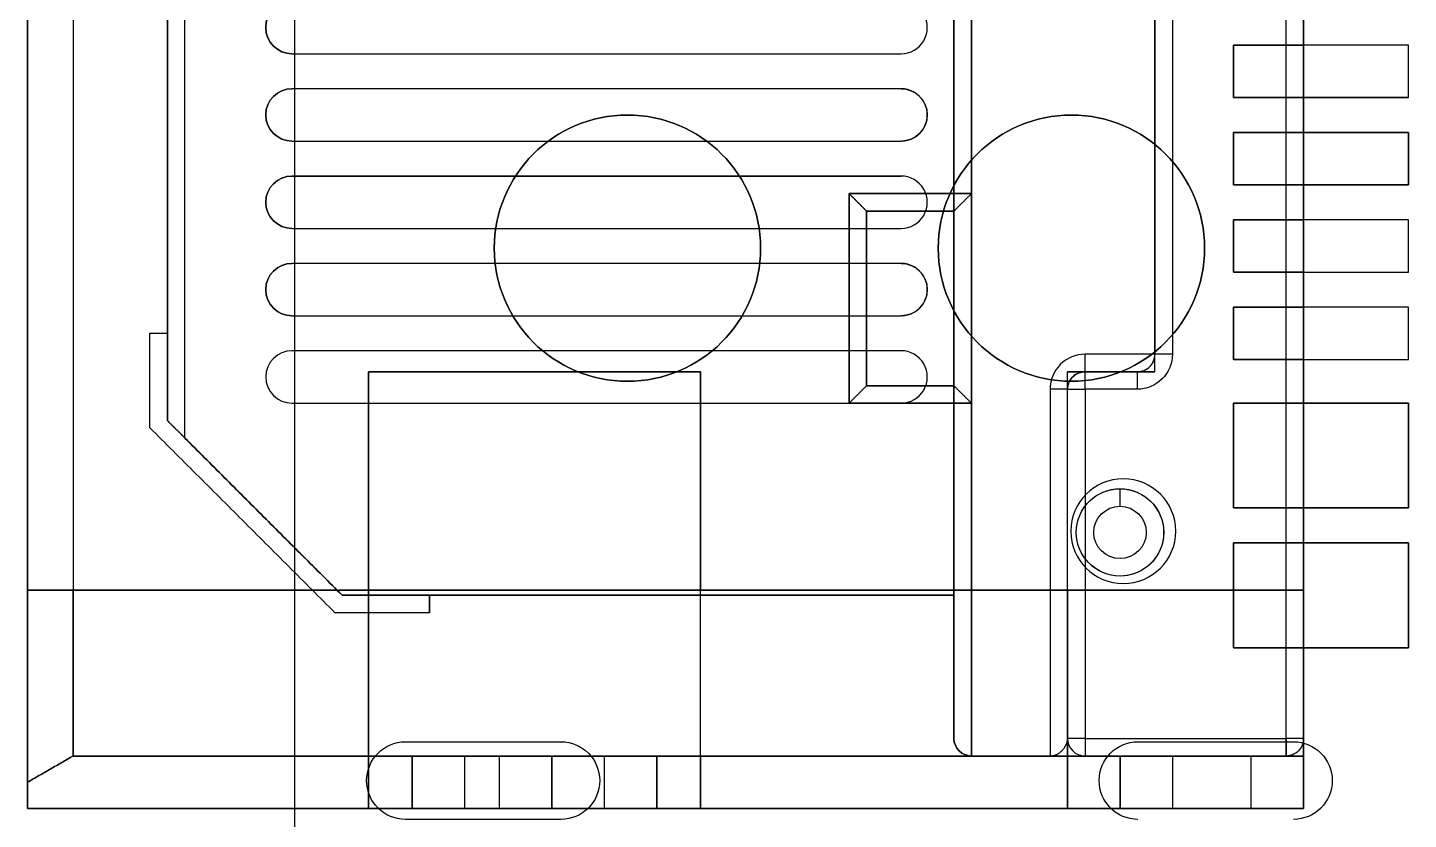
# Model space of a CAD drawing. Header units: millimetres. Extents: x -272 to 522, y -39 to 39.
# Drawn here: x 31.39 to 39.29, y 18.27 to 22.81 of the extents above; entities that cross this region are included whole.
import ezdxf

# ---------------------------------------------------------------- set-up
doc = ezdxf.new("R2010")
doc.units = ezdxf.units.MM
doc.layers.add('_BLOCK$XIAO-nRF52840', color=7, linetype='Continuous', true_color=0x000000)
doc.layers.add('PCB_item$miconboard', color=7, linetype='Continuous', true_color=0x000000)
doc.layers.get('PCB_item$miconboard').off()

# ---------------------------------------------------------------- blocks, each defined once
blk = doc.blocks.new('XIAO-nRF52840 v15')
at = {"layer": '_BLOCK$XIAO-nRF52840'}
for p, q in [((7.5397, -0.25, -8.7014), (7.5397, 1, -8.7014)), ((7.8367, -0.25, -8.1434), (7.8367, -0.24, -8.1434)), ((10.3767, -0.25, -6.6194), (10.3767, -0.24, -6.6194))]:
    blk.add_line(p, q, dxfattribs=at)
at = {"layer": '_BLOCK$XIAO-nRF52840', "color": 251, "true_color": 0x4c4c4c}
for p, q in [((7.5586, 0.42, -9.2587), (7.5586, 1, -9.2587)), ((7.5586, 0.32, -8.8587), (7.5586, 0.42, -8.7587))]:
    blk.add_line(p, q, dxfattribs=at)
at = {"layer": '_BLOCK$XIAO-nRF52840', "extrusion": (0, -1, 0)}
for centre, radius in [((7.5397, -9.0014, -1), 0.3), ((7.8367, -7.3814, 0.25), 0.762), ((7.5397, -9.0014, 0.25), 0.3), ((10.3767, -7.3814, 0.25), 0.762)]:
    blk.add_circle(centre, radius, dxfattribs=at)
at = {"layer": '_BLOCK$XIAO-nRF52840', "extrusion": (0, 1, 0)}
for centre in [(-7.8367, -7.3814, -0.24), (-10.3767, -7.3814, -0.24)]:
    blk.add_circle(centre, 0.762, dxfattribs=at)
at = {"layer": '_BLOCK$XIAO-nRF52840', "color": 253, "true_color": 0xa0a0a0, "extrusion": (-1, 0, 0)}
for centre, radius, start, end in [((-2.96, -9.3387, -6.5086), 1.25, 180, 270), ((-2.96, -9.3387, -13.8086), 1.25, 180, 270), ((-2.96, -9.3387, -13.5488), 0.95, 180, 270), ((-2.25, -9.3387, -7.8586), 0.95, 270, 0), ((-2.25, -9.3387, -9.9586), 0.95, 270, 0), ((-2.25, -9.3387, -9.9586), 1.25, 270, 0), ((-2.25, -9.3387, -11.8586), 1.25, 270, 0), ((-2.25, -9.3387, -13.5488), 0.95, 270, 0), ((-2.25, -9.3387, -13.8086), 1.1, 270, 0), ((-2.25, -9.3387, -13.8086), 1.25, 270, 0)]:
    blk.add_arc(centre, radius, start, end, dxfattribs=at)
at = {"layer": '_BLOCK$XIAO-nRF52840', "color": 253, "true_color": 0xa0a0a0, "extrusion": (1, 0, 0)}
for centre, radius, start, end in [((2.96, -9.3387, 13.8086), 1.1, 270, 360), ((2.96, -9.3387, 6.5086), 0.95, 270, 0), ((2.25, -9.3387, 7.8586), 1.25, 180, 270), ((2.25, -9.3387, 11.8586), 0.95, 180, 270)]:
    blk.add_arc(centre, radius, start, end, dxfattribs=at)
at = {"layer": '_BLOCK$XIAO-nRF52840', "color": 251, "true_color": 0x4c4c4c}
for centre, start, end in [((6.6086, 3.81, -9.3387), 90, 180), ((8.4086, 3.81, -9.3387), 0, 90), ((6.6086, 1.1, -10.1887), 180, 270), ((6.6086, 1.1, -6.7187), 180, 270), ((6.6086, 1.1, -7.2187), 180, 270), ((6.6086, 1.1, -7.7187), 180, 270), ((6.6086, 1.1, -8.2687), 180, 270), ((6.6086, 1.1, -9.0687), 180, 270), ((6.6086, 1.1, -6.2187), 180, 270), ((7.2586, 1.1, -7.9887), 270, 0), ((7.7586, 1.1, -10.1887), 270, 0)]:
    blk.add_arc(centre, 0.1, start, end, dxfattribs=at)
at = {"layer": '_BLOCK$XIAO-nRF52840', "color": 251, "true_color": 0x4c4c4c, "extrusion": (1, 0, 0)}
for centre, radius, start, end in [((2.96, -9.3387, 6.6086), 0.95, 270, 0), ((2.96, -9.3387, 6.5086), 0.85, 270, 360), ((2.25, -9.3387, 7.9586), 0.95, 180, 270), ((1.2, -7.9887, 7.7586), 0.1, 270, 0), ((1.1, -10.1887, 6.6086), 0.1, 180, 270), ((1.1, -10.1887, 7.7586), 0.1, 180, 270)]:
    blk.add_arc(centre, radius, start, end, dxfattribs=at)
at = {"layer": '_BLOCK$XIAO-nRF52840', "color": 251, "true_color": 0x4c4c4c, "extrusion": (-1, 0, 0)}
for centre, radius, start, end in [((-2.96, -9.3387, -8.4086), 0.95, 180, 270), ((-2.96, -9.3387, -8.5086), 0.85, 180, 270), ((-2.25, -9.3387, -8.4086), 0.95, 270, 0), ((-2.25, -9.3387, -8.5086), 0.85, 270, 360), ((-2.25, -9.3387, -7.8586), 1.05, 305.95057, 0), ((-1.1, -8.1887, -7.4586), 0.1, 0, 90), ((-1.1, -8.1887, -7.7586), 0.1, 0, 90)]:
    blk.add_arc(centre, radius, start, end, dxfattribs=at)
at = {"layer": '_BLOCK$XIAO-nRF52840', "color": 251, "true_color": 0x4c4c4c, "extrusion": (0, -1, 0)}
for centre, radius, start, end in [((6.6086, -10.1887, -2.96), 0.1, 180, 270), ((8.4086, -10.1887, -2.25), 0.1, 270, 0), ((7.7586, -8.1887, -1.2), 0.1, 0, 90), ((6.6086, -10.1887, -1.1), 0.1, 180, 270), ((7.4586, -7.9887, -1), 0.2, 180, 270), ((7.5586, -9.0087, -1), 0.25, 36.8699, 270), ((7.5586, -9.0087, -1), 0.25, 270, 323.1301), ((7.5586, -9.0087, -1), 0.25, 323.1301, 36.8699), ((7.5586, -9.0087, -0.42), 0.25, 90, 270), ((7.5586, -9.0087, -0.42), 0.25, 270, 90), ((7.5586, -9.0087, -0.32), 0.15, 90, 270), ((7.5586, -9.0087, -0.32), 0.15, 270, 90)]:
    blk.add_arc(centre, radius, start, end, dxfattribs=at)
at = {"layer": '_BLOCK$XIAO-nRF52840', "color": 251, "true_color": 0x4c4c4c, "extrusion": (0, 1, 0)}
for centre, radius, start, end in [((-8.4086, -10.1887, 2.96), 0.1, 180, 270), ((-7.7586, -10.1887, 1.6336), 0.1, 180, 270), ((-7.7586, -8.1887, 1.3), 0.2, 90, 180), ((-7.4586, -7.9887, 1.1), 0.1, 270, 0), ((-7.7586, -10.1887, 1.1), 0.1, 180, 270), ((-7.7586, -8.1887, 1.1), 0.1, 90, 180)]:
    blk.add_arc(centre, radius, start, end, dxfattribs=at)
at = {"layer": '_BLOCK$XIAO-nRF52840', "color": 253, "true_color": 0xa0a0a0, "extrusion": (0, -1, 0)}
for centre, start, end in [((8.8115, -7.6187, -2.98), 90, 270), ((8.8115, -6.6187, -2.98), 90, 270), ((12.296, -7.6187, -2.98), 270, 90), ((12.296, -7.1187, -2.98), 270, 90), ((12.296, -6.1187, -2.98), 270, 90), ((12.296, -6.6187, -2.98), 270, 90)]:
    blk.add_arc(centre, 0.15, start, end, dxfattribs=at)
at = {"layer": '_BLOCK$XIAO-nRF52840', "color": 253, "true_color": 0xa0a0a0, "extrusion": (0, 1, 0)}
for centre, start, end in [((-8.8115, -7.1187, 2.98), 270, 90), ((-8.8115, -6.1187, 2.98), 270, 90), ((-8.8115, -8.1187, 2.98), 270, 90), ((-12.296, -8.1187, 2.98), 90, 270), ((-8.8115, -7.6187, 2.23), 270, 90), ((-8.8115, -7.1187, 2.23), 270, 90), ((-8.8115, -6.1187, 2.23), 270, 90), ((-8.8115, -6.6187, 2.23), 270, 90), ((-8.8115, -8.1187, 2.23), 270, 90), ((-12.296, -7.6187, 2.23), 90, 270), ((-12.296, -7.1187, 2.23), 90, 270), ((-12.296, -6.1187, 2.23), 90, 270), ((-12.296, -6.6187, 2.23), 90, 270), ((-12.296, -8.1187, 2.23), 90, 270)]:
    blk.add_arc(centre, 0.15, start, end, dxfattribs=at)
at = {"layer": '_BLOCK$XIAO-nRF52840', "color": 253, "true_color": 0xa0a0a0, "extrusion": (0, 0, -1)}
for centre, radius, start, end in [((-7.7086, 2.455, 10.5887), 0.15, 0, 180), ((-10.0836, 2.48, 10.5887), 0.125, 0, 180), ((-11.7336, 2.48, 10.5887), 0.125, 0, 180), ((-10.5086, 1.3, 10.2887), 0.3, 270, 0), ((-10.5086, 0.7, 10.5887), 0.3, 90, 180), ((-6.8086, 0.31, 10.2887), 0.3, 270, 0), ((-7.2586, 0.31, 10.2887), 0.3, 180, 270), ((-11.1086, 0.31, 10.2887), 0.3, 270, 0), ((-11.3086, 0.31, 10.2887), 0.3, 180, 270)]:
    blk.add_arc(centre, radius, start, end, dxfattribs=at)
at = {"layer": '_BLOCK$XIAO-nRF52840', "color": 253, "true_color": 0xa0a0a0}
for centre, radius, start, end in [((7.7086, 2.455, -10.2887), 0.15, 0, 180), ((10.0836, 2.48, -10.2887), 0.125, 0, 180), ((11.7336, 2.48, -10.2887), 0.125, 0, 180), ((10.5086, 1.3, -10.5887), 0.3, 180, 270), ((10.5086, 0.7, -10.2887), 0.3, 360, 90), ((6.8086, 0.31, -10.5887), 0.3, 180, 270), ((7.2586, 0.31, -10.5887), 0.3, 270, 0), ((11.1086, 0.31, -10.5887), 0.3, 180, 270), ((11.3086, 0.31, -10.5887), 0.3, 270, 0)]:
    blk.add_arc(centre, radius, start, end, dxfattribs=at)
at = {"layer": '_BLOCK$XIAO-nRF52840', "color": 251, "true_color": 0x4c4c4c, "extrusion": (0, 0, -1)}
for centre, start, end in [((-8.4086, 1.4, 9.3387), 180, 270), ((-7.9586, 1.2, 9.3387), 360, 90), ((-7.9586, 1.2, 8.1887), 0, 90), ((-6.6086, 1.1, 6.5187), 270, 0), ((-6.6086, 1.1, 7.0187), 270, 0), ((-6.6086, 1.1, 7.5187), 270, 0), ((-6.6086, 1.1, 8.0187), 270, 0), ((-6.6086, 1.1, 8.8687), 270, 0), ((-6.6086, 1.1, 9.6687), 270, 0), ((-7.7586, 1.1, 8.1887), 180, 270)]:
    blk.add_arc(centre, 0.1, start, end, dxfattribs=at)
at = {"layer": '_BLOCK$XIAO-nRF52840', "extrusion": (0, -1, 0)}
for centre, start, end in [((6.5667, -10.4294, -1), 90, 270), ((7.4557, -10.4294, -1), 270, 90), ((10.7577, -10.4294, -1), 90, 270), ((11.6467, -10.4294, -1), 270, 90), ((6.5667, -10.4294, 0.25), 90, 270), ((7.4557, -10.4294, 0.25), 270, 90), ((10.7577, -10.4294, 0.25), 90, 270), ((11.6467, -10.4294, 0.25), 270, 90)]:
    blk.add_arc(centre, 0.2223, start, end, dxfattribs=at)
at = {"layer": '_BLOCK$XIAO-nRF52840', "color": 253, "true_color": 0xa0a0a0}
for points in [[(6.5086, 4.21, -2.8987), (6.5086, 4.21, -9.3387)], [(6.5086, 4.21, -9.3387), (13.8086, 4.21, -9.3387)], [(8.4086, 4.21, -8.2692), (8.4086, 4.21, -7.0692)], [(9.1086, 4.21, -8.2692), (8.4086, 4.21, -8.2692)], [(8.4086, 4.21, -7.0692), (9.1086, 4.21, -7.0692)], [(8.5086, 4.11, -7.1692), (8.4086, 4.21, -7.0692)], [(8.4086, 4.21, -8.2692), (8.5086, 4.11, -8.1692)], [(9.0086, 4.11, -7.1692), (9.1086, 4.21, -7.0692)], [(9.0086, 4.11, -8.1692), (9.1086, 4.21, -8.2692)], [(9.1086, 4.21, -7.0692), (9.1086, 4.21, -8.2692)], [(13.8086, 4.21, -2.8987), (13.8086, 4.21, -9.3387)], [(8.5086, 4.11, -8.1692), (8.5086, 4.11, -7.1692)], [(8.5086, 4.11, -7.1692), (9.0086, 4.11, -7.1692)], [(8.5086, 4.11, -7.1692), (8.5086, 3.91, -7.1692)], [(8.5086, 4.11, -8.1692), (8.5086, 3.91, -8.1692)], [(8.5086, 4.11, -8.1692), (9.0086, 4.11, -8.1692)], [(9.0086, 3.91, -7.1692), (9.0086, 4.11, -7.1692)], [(9.0086, 4.11, -8.1692), (9.0086, 3.91, -8.1692)], [(9.0086, 4.11, -8.1692), (9.0086, 4.11, -7.1692)], [(13.8086, 4.06, -9.3387), (13.5488, 3.91, -9.3387)], [(13.8086, 4.06, -9.3387), (13.8086, 4.06, -2.8987)], [(6.5086, 3.91, -9.3387), (6.5086, 3.91, -2.8987)], [(13.5488, 3.91, -9.3387), (6.5086, 3.91, -9.3387)], [(8.5086, 3.91, -7.1692), (8.5086, 3.91, -8.1692)], [(9.0086, 3.91, -7.1692), (8.5086, 3.91, -7.1692)], [(8.5086, 3.91, -8.1692), (9.0086, 3.91, -8.1692)], [(9.0086, 3.91, -8.1692), (9.0086, 3.91, -7.1692)], [(13.5488, 3.91, -2.8987), (13.5488, 3.91, -9.3387)], [(6.5086, 2.96, -10.2887), (13.5488, 2.96, -10.2887)], [(6.5086, 0.31, -10.2887), (6.5086, 2.96, -10.2887)], [(6.5086, 2.96, -10.5887), (6.5086, 0.31, -10.5887)], [(13.8086, 2.96, -10.5887), (6.5086, 2.96, -10.5887)], [(8.8115, 2.23, -7.4687), (8.8115, 2.98, -7.4687)], [(8.8115, 2.98, -7.7687), (8.8115, 2.23, -7.7687)], [(8.8115, 2.98, -7.4687), (12.296, 2.98, -7.4687)], [(12.296, 2.98, -7.7687), (8.8115, 2.98, -7.7687)], [(8.8115, 2.98, -6.9687), (12.296, 2.98, -6.9687)], [(8.8115, 2.23, -6.9687), (8.8115, 2.98, -6.9687)], [(12.296, 2.98, -7.2687), (8.8115, 2.98, -7.2687)], [(8.8115, 2.98, -7.2687), (8.8115, 2.23, -7.2687)], [(12.296, 2.98, -6.2687), (8.8115, 2.98, -6.2687)], [(8.8115, 2.98, -6.2687), (8.8115, 2.23, -6.2687)], [(8.8115, 2.98, -6.4687), (12.296, 2.98, -6.4687)], [(8.8115, 2.23, -6.4687), (8.8115, 2.98, -6.4687)], [(8.8115, 2.98, -6.7687), (8.8115, 2.23, -6.7687)], [(12.296, 2.98, -6.7687), (8.8115, 2.98, -6.7687)], [(12.296, 2.98, -8.2687), (8.8115, 2.98, -8.2687)], [(8.8115, 2.98, -7.9687), (12.296, 2.98, -7.9687)], [(8.8115, 2.23, -7.9687), (8.8115, 2.98, -7.9687)], [(8.8115, 2.98, -8.2687), (8.8115, 2.23, -8.2687)], [(12.296, 2.23, -7.7687), (12.296, 2.98, -7.7687)], [(12.296, 2.98, -7.4687), (12.296, 2.23, -7.4687)], [(12.296, 2.98, -6.9687), (12.296, 2.23, -6.9687)], [(12.296, 2.23, -7.2687), (12.296, 2.98, -7.2687)], [(12.296, 2.23, -6.2687), (12.296, 2.98, -6.2687)], [(12.296, 2.23, -6.7687), (12.296, 2.98, -6.7687)], [(12.296, 2.98, -6.4687), (12.296, 2.23, -6.4687)], [(12.296, 2.23, -8.2687), (12.296, 2.98, -8.2687)], [(12.296, 2.98, -7.9687), (12.296, 2.23, -7.9687)], [(13.5488, 2.96, -10.2887), (13.5488, 2.25, -10.2887)], [(13.8086, 2.96, -10.4387), (13.5488, 2.96, -10.2887)], [(13.8086, 2.25, -10.5887), (13.8086, 2.96, -10.5887)], [(13.8086, 2.25, -10.4387), (13.8086, 2.96, -10.4387)], [(7.5586, 2.455, -10.2887), (7.5586, 0.31, -10.2887)], [(7.5586, 0.31, -10.5887), (7.5586, 2.455, -10.5887)], [(7.5586, 2.455, -10.5887), (7.5586, 2.455, -10.2887)], [(7.8586, 2.25, -10.2887), (7.8586, 2.455, -10.2887)], [(7.8586, 2.455, -10.5887), (7.8586, 2.25, -10.5887)], [(7.8586, 2.455, -10.5887), (7.8586, 2.455, -10.2887)], [(9.9586, 2.48, -10.2887), (9.9586, 2.25, -10.2887)], [(9.9586, 2.25, -10.5887), (9.9586, 2.48, -10.5887)], [(9.9586, 2.48, -10.2887), (9.9586, 2.48, -10.5887)], [(10.2086, 1.3, -10.2887), (10.2086, 2.48, -10.2887)], [(10.2086, 2.48, -10.5887), (10.2086, 1.3, -10.5887)], [(10.2086, 2.48, -10.2887), (10.2086, 2.48, -10.5887)], [(11.6086, 2.48, -10.2887), (11.6086, 0.31, -10.2887)], [(11.6086, 0.31, -10.5887), (11.6086, 2.48, -10.5887)], [(11.6086, 2.48, -10.2887), (11.6086, 2.48, -10.5887)], [(11.8586, 2.25, -10.2887), (11.8586, 2.48, -10.2887)], [(11.8586, 2.48, -10.5887), (11.8586, 2.25, -10.5887)], [(11.8586, 2.48, -10.2887), (11.8586, 2.48, -10.5887)], [(9.9586, 2.25, -10.2887), (7.8586, 2.25, -10.2887)], [(7.8586, 2.25, -10.5887), (9.9586, 2.25, -10.5887)], [(8.8115, 2.23, -7.4687), (12.296, 2.23, -7.4687)], [(12.296, 2.23, -7.7687), (8.8115, 2.23, -7.7687)], [(12.296, 2.23, -6.9687), (8.8115, 2.23, -6.9687)], [(12.296, 2.23, -7.2687), (8.8115, 2.23, -7.2687)], [(12.296, 2.23, -6.2687), (8.8115, 2.23, -6.2687)], [(8.8115, 2.23, -6.4687), (12.296, 2.23, -6.4687)], [(12.296, 2.23, -6.7687), (8.8115, 2.23, -6.7687)], [(8.8115, 2.23, -7.9687), (12.296, 2.23, -7.9687)], [(12.296, 2.23, -8.2687), (8.8115, 2.23, -8.2687)], [(13.5488, 2.25, -10.2887), (11.8586, 2.25, -10.2887)], [(11.8586, 2.25, -10.5887), (13.8086, 2.25, -10.5887)], [(13.5488, 2.25, -10.2887), (13.8086, 2.25, -10.4387)], [(6.9086, 1.3, -7.5187), (5.9086, 1.3, -7.5187)], [(5.9086, 1.3, -7.5187), (5.9086, 1.3, -7.2187)], [(5.9086, 1.3, -7.2187), (6.9086, 1.3, -7.2187)], [(5.9086, 1, -7.5187), (5.9086, 1.3, -7.5187)], [(5.9086, 1, -7.2187), (5.9086, 1.3, -7.2187)], [(5.9086, 1, -8.2687), (5.9086, 1.3, -8.2687)], [(5.9086, 1.3, -8.2687), (5.9086, 1.3, -8.8687)], [(5.9086, 1.3, -8.8687), (5.9086, 1, -8.8687)], [(5.9086, 1.3, -8.8687), (6.9086, 1.3, -8.8687)], [(6.9086, 1.3, -8.2687), (5.9086, 1.3, -8.2687)], [(5.9086, 1, -7.0187), (5.9086, 1.3, -7.0187)], [(5.9086, 1.3, -7.0187), (6.9086, 1.3, -7.0187)], [(6.9086, 1.3, -6.7187), (5.9086, 1.3, -6.7187)], [(5.9086, 1.3, -6.7187), (5.9086, 1, -6.7187)], [(5.9086, 1.3, -6.7187), (5.9086, 1.3, -7.0187)], [(6.9086, 1.3, -8.0187), (5.9086, 1.3, -8.0187)], [(5.9086, 1.3, -8.0187), (5.9086, 1.3, -7.7187)], [(5.9086, 1.3, -7.7187), (6.9086, 1.3, -7.7187)], [(5.9086, 1, -8.0187), (5.9086, 1.3, -8.0187)], [(5.9086, 1, -7.7187), (5.9086, 1.3, -7.7187)], [(5.9086, 1, -9.0687), (5.9086, 1.3, -9.0687)], [(5.9086, 1.3, -9.0687), (5.9086, 1.3, -9.6687)], [(5.9086, 1.3, -9.6687), (5.9086, 1, -9.6687)], [(5.9086, 1.3, -9.6687), (6.9086, 1.3, -9.6687)], [(6.9086, 1.3, -9.0687), (5.9086, 1.3, -9.0687)], [(5.9086, 1, -6.5187), (5.9086, 1.3, -6.5187)], [(5.9086, 1.3, -6.5187), (6.9086, 1.3, -6.5187)], [(5.9086, 1.3, -6.5187), (5.9086, 1.3, -6.2187)], [(5.9086, 1.3, -6.2187), (6.9086, 1.3, -6.2187)], [(5.9086, 1.3, -6.2187), (5.9086, 1, -6.2187)], [(6.9086, 1.3, -7.2187), (6.9086, 1.3, -7.5187)], [(6.9086, 1.3, -7.5187), (6.9086, 1, -7.5187)], [(6.9086, 1, -7.2187), (6.9086, 1.3, -7.2187)], [(6.9086, 1.3, -8.8687), (6.9086, 1, -8.8687)], [(6.9086, 1.3, -8.8687), (6.9086, 1.3, -8.2687)], [(6.9086, 1.3, -8.2687), (6.9086, 1, -8.2687)], [(6.9086, 1.3, -7.0187), (6.9086, 1, -7.0187)], [(6.9086, 1.3, -7.0187), (6.9086, 1.3, -6.7187)], [(6.9086, 1.3, -6.7187), (6.9086, 1, -6.7187)], [(6.9086, 1.3, -7.7187), (6.9086, 1.3, -8.0187)], [(6.9086, 1.3, -8.0187), (6.9086, 1, -8.0187)], [(6.9086, 1, -7.7187), (6.9086, 1.3, -7.7187)], [(6.9086, 1.3, -9.6687), (6.9086, 1, -9.6687)], [(6.9086, 1.3, -9.6687), (6.9086, 1.3, -9.0687)], [(6.9086, 1.3, -9.0687), (6.9086, 1, -9.0687)], [(6.9086, 1, -6.5187), (6.9086, 1.3, -6.5187)], [(6.9086, 1.3, -6.5187), (6.9086, 1.3, -6.2187)], [(6.9086, 1.3, -6.2187), (6.9086, 1, -6.2187)], [(7.3586, 1.3, -8.0887), (7.3586, 1.3, -4.1487)], [(7.3586, 1, -8.0887), (7.3586, 1.3, -8.0887)], [(7.3586, 1.3, -8.0887), (7.8586, 1.3, -8.0887)], [(7.8586, 1.3, -8.0887), (7.8586, 1, -8.0887)], [(7.8586, 1.3, -9.3387), (7.8586, 1.3, -8.0887)], [(9.9586, 1.3, -9.3387), (7.8586, 1.3, -9.3387)], [(8.5086, 1.3, -7.1692), (9.0086, 1.3, -7.1692)], [(8.5086, 1.3, -8.1692), (8.5086, 1.3, -7.1692)], [(9.0086, 1.3, -8.1692), (8.5086, 1.3, -8.1692)], [(8.5086, 1.1, -8.1692), (8.5086, 1.3, -8.1692)], [(8.5086, 1.1, -7.1692), (8.5086, 1.3, -7.1692)], [(9.0086, 1.3, -7.1692), (9.0086, 1.3, -8.1692)], [(9.0086, 1.1, -8.1692), (9.0086, 1.3, -8.1692)], [(9.0086, 1.3, -7.1692), (9.0086, 1.1, -7.1692)], [(9.9586, 1.3, -8.0887), (11.8586, 1.3, -8.0887)], [(9.9586, 1.3, -9.3387), (9.9586, 1.3, -8.0887)], [(9.9586, 1, -8.0887), (9.9586, 1.3, -8.0887)], [(10.2086, 1.3, -10.5887), (10.2086, 1.3, -10.2887)], [(11.8586, 1, -8.0887), (11.8586, 1.3, -8.0887)], [(11.8586, 1.3, -8.0887), (11.8586, 1.3, -9.3387)], [(13.5488, 1.3, -9.3387), (11.8586, 1.3, -9.3387)], [(13.8086, 1.15, -9.3387), (13.5488, 1.3, -9.3387)], [(13.5488, 1.3, -2.8987), (13.5488, 1.3, -9.3387)], [(13.8086, 1.15, -9.3387), (13.8086, 1.15, -2.8987)], [(8.5086, 1.1, -7.1692), (8.4086, 1, -7.0692)], [(8.4086, 1, -8.2692), (8.5086, 1.1, -8.1692)], [(9.0086, 1.1, -8.1692), (8.5086, 1.1, -8.1692)], [(8.5086, 1.1, -8.1692), (8.5086, 1.1, -7.1692)], [(8.5086, 1.1, -7.1692), (9.0086, 1.1, -7.1692)], [(9.0086, 1.1, -7.1692), (9.0086, 1.1, -8.1692)], [(9.1086, 1, -7.0692), (9.0086, 1.1, -7.1692)], [(9.1086, 1, -8.2692), (9.0086, 1.1, -8.1692)], [(6.9086, 1, -7.5187), (5.9086, 1, -7.5187)], [(5.9086, 1, -7.2187), (6.9086, 1, -7.2187)], [(5.9086, 1, -7.5187), (5.9086, 1, -7.2187)], [(5.9086, 1, -8.8687), (5.9086, 1, -8.2687)], [(6.9086, 1, -8.8687), (5.9086, 1, -8.8687)], [(5.9086, 1, -8.2687), (6.9086, 1, -8.2687)], [(6.9086, 1, -7.0187), (5.9086, 1, -7.0187)], [(5.9086, 1, -6.7187), (6.9086, 1, -6.7187)], [(5.9086, 1, -7.0187), (5.9086, 1, -6.7187)], [(6.9086, 1, -8.0187), (5.9086, 1, -8.0187)], [(5.9086, 1, -7.7187), (6.9086, 1, -7.7187)], [(5.9086, 1, -8.0187), (5.9086, 1, -7.7187)], [(5.9086, 1, -9.6687), (5.9086, 1, -9.0687)], [(6.9086, 1, -9.6687), (5.9086, 1, -9.6687)], [(5.9086, 1, -9.0687), (6.9086, 1, -9.0687)], [(6.9086, 1, -6.5187), (5.9086, 1, -6.5187)], [(5.9086, 1, -6.2187), (6.9086, 1, -6.2187)], [(5.9086, 1, -6.5187), (5.9086, 1, -6.2187)], [(6.9086, 1, -7.2187), (6.9086, 1, -7.5187)], [(6.9086, 1, -8.2687), (6.9086, 1, -8.8687)], [(6.9086, 1, -6.7187), (6.9086, 1, -7.0187)], [(6.9086, 1, -7.7187), (6.9086, 1, -8.0187)], [(6.9086, 1, -9.0687), (6.9086, 1, -9.6687)], [(6.9086, 1, -6.2187), (6.9086, 1, -6.5187)], [(7.3586, 1, -8.0887), (7.3586, 1, -4.1487)], [(7.8586, 1, -8.0887), (7.3586, 1, -8.0887)], [(7.8586, 1, -9.3387), (7.8586, 1, -8.0887)], [(9.9586, 1, -9.3387), (7.8586, 1, -9.3387)], [(8.4086, 1, -8.2692), (9.1086, 1, -8.2692)], [(8.4086, 1, -7.0692), (8.4086, 1, -8.2692)], [(9.1086, 1, -7.0692), (8.4086, 1, -7.0692)], [(9.1086, 1, -8.2692), (9.1086, 1, -7.0692)], [(9.9586, 1, -8.0887), (9.9586, 1, -9.3387)], [(11.8586, 1, -8.0887), (9.9586, 1, -8.0887)], [(10.5086, 1, -10.5887), (10.5086, 1, -10.2887)], [(11.8586, 1, -9.3387), (11.8586, 1, -8.0887)], [(13.8086, 1, -9.3387), (11.8586, 1, -9.3387)], [(13.8086, 1, -9.3387), (13.8086, 1, -2.8987)], [(10.8086, 0.31, -10.2887), (10.8086, 0.7, -10.2887)], [(10.8086, 0.7, -10.5887), (10.8086, 0.31, -10.5887)], [(10.8086, 0.7, -10.5887), (10.8086, 0.7, -10.2887)], [(6.5086, 0.31, -10.5887), (6.5086, 0.31, -10.2887)], [(7.5586, 0.31, -10.2887), (7.5586, 0.31, -10.5887)], [(10.8086, 0.31, -10.2887), (10.8086, 0.31, -10.5887)], [(11.6086, 0.31, -10.5887), (11.6086, 0.31, -10.2887)], [(7.2586, 0.01, -10.2887), (6.8086, 0.01, -10.2887)], [(6.8086, 0.01, -10.5887), (7.2586, 0.01, -10.5887)], [(6.8086, 0.01, -10.5887), (6.8086, 0.01, -10.2887)], [(7.2586, 0.01, -10.2887), (7.2586, 0.01, -10.5887)], [(11.3086, 0.01, -10.2887), (11.1086, 0.01, -10.2887)], [(11.1086, 0.01, -10.5887), (11.3086, 0.01, -10.5887)], [(11.1086, 0.01, -10.5887), (11.1086, 0.01, -10.2887)], [(11.3086, 0.01, -10.2887), (11.3086, 0.01, -10.5887)]]:
    blk.add_open_spline(points, degree=1, dxfattribs=at)
at = {"layer": '_BLOCK$XIAO-nRF52840', "color": 251, "true_color": 0x4c4c4c}
for points, degree in [([(6.6086, 3.91, -9.3387), (8.4086, 3.91, -9.3387)], 1), ([(6.6086, 3.91, -9.3387), (6.6086, 3.91, -2.8987)], 1), ([(8.4086, 3.91, -2.8987), (8.4086, 3.91, -9.3387)], 1), ([(6.5086, 3.81, -9.3387), (6.5086, 3.81, -2.8987)], 1), ([(8.5086, 3.81, -2.8987), (8.5086, 3.81, -9.3387)], 1), ([(6.5086, 1.1, -10.1887), (6.5086, 2.96, -10.1887)], 1), ([(6.6086, 2.96, -10.2887), (8.4086, 2.96, -10.2887)], 1), ([(6.6086, 1.1, -10.2887), (6.6086, 2.96, -10.2887)], 1), ([(8.4086, 2.96, -10.2887), (8.4086, 2.25, -10.2887)], 1), ([(8.5086, 2.96, -10.1887), (8.5086, 2.25, -10.1887)], 1), ([(8.5086, 2.955, -9.3687), (8.5086, 2.255, -9.3687)], 1), ([(12.0086, 2.955, -9.3687), (8.5086, 2.955, -9.3687)], 1), ([(8.5086, 2.955, -2.8687), (8.5086, 2.955, -9.3687)], 1), ([(12.0086, 2.705, -9.3687), (12.0086, 2.955, -9.3687)], 1), ([(12.9086, 2.955, -8.4687), (12.0086, 2.955, -9.3687)], 1), ([(13.0086, 2.855, -8.3687), (12.9086, 2.955, -8.4687)], 1), ([(12.9086, 2.955, -8.4687), (12.9086, 2.955, -3.7687)], 1), ([(13.0086, 2.705, -8.3687), (13.0086, 2.855, -8.3687)], 1), ([(13.0086, 2.855, -3.8687), (13.0086, 2.855, -8.3687)], 1), ([(11.5086, 2.705, -9.4687), (11.5086, 2.705, -9.3687)], 1), ([(11.5086, 2.505, -9.4687), (11.5086, 2.705, -9.4687)], 1), ([(11.5086, 2.705, -9.3687), (11.5086, 2.505, -9.3687)], 1), ([(11.5086, 2.705, -9.4687), (12.0501, 2.705, -9.4687)], 1), ([(12.0086, 2.705, -9.3687), (11.5086, 2.705, -9.3687)], 1), ([(13.0086, 2.705, -8.3687), (12.0086, 2.705, -9.3687)], 1), ([(12.0501, 2.705, -9.4687), (13.1086, 2.705, -8.4101)], 1), ([(12.0501, 2.705, -9.4687), (12.0501, 2.505, -9.4687)], 1), ([(13.1086, 2.705, -7.8687), (13.0086, 2.705, -7.8687)], 1), ([(13.0086, 2.705, -7.8687), (13.0086, 2.705, -8.3687)], 1), ([(13.0086, 2.505, -7.8687), (13.0086, 2.705, -7.8687)], 1), ([(13.1086, 2.705, -8.4101), (13.1086, 2.705, -7.8687)], 1), ([(13.1086, 2.705, -7.8687), (13.1086, 2.505, -7.8687)], 1), ([(13.1086, 2.705, -8.4101), (13.1086, 2.505, -8.4101)], 1), ([(11.5086, 2.505, -9.3687), (11.5086, 2.505, -9.4687)], 1), ([(11.5086, 2.505, -9.4687), (12.0501, 2.505, -9.4687)], 1), ([(12.0086, 2.505, -9.3687), (11.5086, 2.505, -9.3687)], 1), ([(12.0086, 2.255, -9.3687), (12.0086, 2.505, -9.3687)], 1), ([(13.0086, 2.505, -8.3687), (12.0086, 2.505, -9.3687)], 1), ([(12.0501, 2.505, -9.4687), (13.1086, 2.505, -8.4101)], 1), ([(13.1086, 2.505, -7.8687), (13.0086, 2.505, -7.8687)], 1), ([(13.0086, 2.505, -7.8687), (13.0086, 2.505, -8.3687)], 1), ([(13.0086, 2.505, -8.3687), (13.0086, 2.355, -8.3687)], 1), ([(13.1086, 2.505, -8.4101), (13.1086, 2.505, -7.8687)], 1), ([(13.0086, 2.355, -8.3687), (12.9086, 2.255, -8.4687)], 1), ([(13.0086, 2.355, -8.3687), (13.0086, 2.355, -3.8687)], 1), ([(7.7586, 1.6336, -10.2887), (7.7586, 1.6763, -10.2887), (7.7675, 1.7662, -10.2887), (7.809, 1.9154, -10.2887), (7.8743, 2.0746, -10.2887), (7.9285, 2.1901, -10.2887), (7.9586, 2.25, -10.2887)], 3), ([(8.4086, 2.25, -10.2887), (7.9586, 2.25, -10.2887)], 1), ([(8.5086, 2.255, -9.3687), (12.0086, 2.255, -9.3687)], 1), ([(8.5086, 2.255, -9.3687), (8.5086, 2.255, -2.8687)], 1), ([(12.0086, 2.255, -9.3687), (12.9086, 2.255, -8.4687)], 1), ([(12.9086, 2.255, -8.4687), (12.9086, 2.255, -3.7687)], 1), ([(7.7586, 1.1, -10.2887), (7.7586, 1.6336, -10.2887)], 1), ([(7.8586, 1.6336, -10.1887), (7.8586, 1.1, -10.1887)], 1), ([(8.5086, 1.4, -9.3387), (8.5086, 1.4, -2.8987)], 1), ([(6.5086, 1.1, -6.5187), (6.5086, 1.3, -6.5187)], 1), ([(6.5086, 1.3, -6.5187), (6.9086, 1.3, -6.5187)], 1), ([(6.5086, 1.3, -6.5187), (6.5086, 1.3, -6.2187)], 1), ([(6.5086, 1.3, -6.2187), (6.5086, 1.1, -6.2187)], 1), ([(6.5086, 1.1, -9.6687), (6.5086, 1.3, -9.6687)], 1), ([(6.5086, 1.3, -9.6687), (6.5086, 1.3, -9.0687)], 1), ([(6.5086, 1.3, -9.0687), (6.5086, 1.1, -9.0687)], 1), ([(6.5086, 1.1, -8.8687), (6.5086, 1.3, -8.8687)], 1), ([(6.5086, 1.3, -8.8687), (6.5086, 1.3, -8.2687)], 1), ([(6.5086, 1.3, -8.2687), (6.5086, 1.1, -8.2687)], 1), ([(6.5086, 1.1, -8.0187), (6.5086, 1.3, -8.0187)], 1), ([(6.5086, 1.3, -8.0187), (6.5086, 1.3, -7.7187)], 1), ([(6.5086, 1.3, -7.7187), (6.5086, 1.1, -7.7187)], 1), ([(6.5086, 1.1, -7.5187), (6.5086, 1.3, -7.5187)], 1), ([(6.5086, 1.3, -7.5187), (6.5086, 1.3, -7.2187)], 1), ([(6.5086, 1.3, -7.2187), (6.5086, 1.1, -7.2187)], 1), ([(6.5086, 1.1, -7.0187), (6.5086, 1.3, -7.0187)], 1), ([(6.5086, 1.3, -7.0187), (6.5086, 1.3, -6.7187)], 1), ([(6.5086, 1.3, -6.7187), (6.5086, 1.1, -6.7187)], 1), ([(6.9086, 1.3, -6.7187), (6.5086, 1.3, -6.7187)], 1), ([(6.5086, 1.3, -7.0187), (6.9086, 1.3, -7.0187)], 1), ([(6.9086, 1.3, -7.2187), (6.5086, 1.3, -7.2187)], 1), ([(6.5086, 1.3, -7.5187), (6.9086, 1.3, -7.5187)], 1), ([(6.9086, 1.3, -7.7187), (6.5086, 1.3, -7.7187)], 1), ([(6.5086, 1.3, -8.0187), (6.9086, 1.3, -8.0187)], 1), ([(6.9086, 1.3, -8.2687), (6.5086, 1.3, -8.2687)], 1), ([(6.5086, 1.3, -8.8687), (6.9086, 1.3, -8.8687)], 1), ([(6.9086, 1.3, -9.0687), (6.5086, 1.3, -9.0687)], 1), ([(6.5086, 1.3, -9.6687), (6.9086, 1.3, -9.6687)], 1), ([(6.9086, 1.3, -6.2187), (6.5086, 1.3, -6.2187)], 1), ([(6.9086, 1.3, -6.2187), (6.9086, 1, -6.2187)], 1), ([(6.9086, 1.3, -6.5187), (6.9086, 1.3, -6.2187)], 1), ([(6.9086, 1, -6.5187), (6.9086, 1.3, -6.5187)], 1), ([(6.9086, 1, -6.7187), (6.9086, 1.3, -6.7187)], 1), ([(6.9086, 1.3, -7.0187), (6.9086, 1.3, -6.7187)], 1), ([(6.9086, 1, -7.0187), (6.9086, 1.3, -7.0187)], 1), ([(6.9086, 1, -7.2187), (6.9086, 1.3, -7.2187)], 1), ([(6.9086, 1.3, -7.5187), (6.9086, 1.3, -7.2187)], 1), ([(6.9086, 1, -7.5187), (6.9086, 1.3, -7.5187)], 1), ([(6.9086, 1, -7.7187), (6.9086, 1.3, -7.7187)], 1), ([(6.9086, 1.3, -8.0187), (6.9086, 1.3, -7.7187)], 1), ([(6.9086, 1, -8.0187), (6.9086, 1.3, -8.0187)], 1), ([(6.9086, 1, -8.2687), (6.9086, 1.3, -8.2687)], 1), ([(6.9086, 1.3, -8.8687), (6.9086, 1.3, -8.2687)], 1), ([(6.9086, 1, -8.8687), (6.9086, 1.3, -8.8687)], 1), ([(6.9086, 1, -9.0687), (6.9086, 1.3, -9.0687)], 1), ([(6.9086, 1.3, -9.6687), (6.9086, 1.3, -9.0687)], 1), ([(6.9086, 1, -9.6687), (6.9086, 1.3, -9.6687)], 1), ([(7.3586, 1.3, -4.2487), (7.3586, 1.3, -7.9887)], 1), ([(7.3586, 1.3, -7.9887), (7.7586, 1.3, -7.9887)], 1), ([(7.3586, 1.1, -7.9887), (7.3586, 1.3, -7.9887)], 1), ([(7.9586, 1.3, -9.3387), (8.4086, 1.3, -9.3387)], 1), ([(7.9586, 1.3, -8.1887), (7.9586, 1.3, -9.3387)], 1), ([(8.4086, 1.3, -9.3387), (8.4086, 1.3, -2.8987)], 1), ([(7.7586, 1.2, -8.0887), (7.4586, 1.2, -8.0887)], 1), ([(7.4586, 1.1, -8.0887), (7.4586, 1.2, -8.0887)], 1), ([(7.7586, 1.2, -8.0887), (7.7586, 1.1, -8.0887)], 1), ([(7.8586, 1.2, -9.3387), (7.8586, 1.2, -8.1887)], 1), ([(7.8586, 1.1, -8.1887), (7.8586, 1.2, -8.1887)], 1), ([(6.5086, 1.1, -6.2187), (6.5086, 1.1, -6.0187)], 1), ([(6.5086, 1.1, -10.1887), (6.5086, 1.1, -9.6687)], 1), ([(6.5086, 1.1, -9.0687), (6.5086, 1.1, -8.8687)], 1), ([(6.5086, 1.1, -8.2687), (6.5086, 1.1, -8.0187)], 1), ([(6.5086, 1.1, -7.7187), (6.5086, 1.1, -7.5187)], 1), ([(6.5086, 1.1, -7.2187), (6.5086, 1.1, -7.0187)], 1), ([(6.5086, 1.1, -6.7187), (6.5086, 1.1, -6.5187)], 1), ([(7.7586, 1.1, -10.2887), (6.6086, 1.1, -10.2887)], 1), ([(7.3586, 1.1, -7.9887), (7.3586, 1.1, -4.2487)], 1), ([(7.7586, 1.1, -8.0887), (7.4586, 1.1, -8.0887)], 1), ([(7.8586, 1.1, -10.1887), (7.8586, 1.1, -8.1887)], 1), ([(7.7586, 1, -10.1887), (6.6086, 1, -10.1887)], 1), ([(6.6086, 1, -6.5187), (6.9086, 1, -6.5187)], 1), ([(6.6086, 1, -6.7187), (6.6086, 1, -6.5187)], 1), ([(6.9086, 1, -6.7187), (6.6086, 1, -6.7187)], 1), ([(6.6086, 1, -7.0187), (6.9086, 1, -7.0187)], 1), ([(6.6086, 1, -7.2187), (6.6086, 1, -7.0187)], 1), ([(6.9086, 1, -7.2187), (6.6086, 1, -7.2187)], 1), ([(6.6086, 1, -7.5187), (6.9086, 1, -7.5187)], 1), ([(6.6086, 1, -7.7187), (6.6086, 1, -7.5187)], 1), ([(6.9086, 1, -7.7187), (6.6086, 1, -7.7187)], 1), ([(6.6086, 1, -8.0187), (6.9086, 1, -8.0187)], 1), ([(6.6086, 1, -8.2687), (6.6086, 1, -8.0187)], 1), ([(6.9086, 1, -8.2687), (6.6086, 1, -8.2687)], 1), ([(6.6086, 1, -8.8687), (6.9086, 1, -8.8687)], 1), ([(6.6086, 1, -9.0687), (6.6086, 1, -8.8687)], 1), ([(6.9086, 1, -9.0687), (6.6086, 1, -9.0687)], 1), ([(6.6086, 1, -9.6687), (6.9086, 1, -9.6687)], 1), ([(6.6086, 1, -10.1887), (6.6086, 1, -9.6687)], 1), ([(6.6086, 1, -6.2187), (6.6086, 1, -6.0187)], 1), ([(6.9086, 1, -6.2187), (6.6086, 1, -6.2187)], 1), ([(6.9086, 1, -6.5187), (6.9086, 1, -6.2187)], 1), ([(6.9086, 1, -7.0187), (6.9086, 1, -6.7187)], 1), ([(6.9086, 1, -7.5187), (6.9086, 1, -7.2187)], 1), ([(6.9086, 1, -8.0187), (6.9086, 1, -7.7187)], 1), ([(6.9086, 1, -8.8687), (6.9086, 1, -8.2687)], 1), ([(6.9086, 1, -9.6687), (6.9086, 1, -9.0687)], 1), ([(7.2586, 1, -4.2487), (7.2586, 1, -7.9887)], 1), ([(7.4586, 1, -8.1887), (7.7586, 1, -8.1887)], 1), ([(7.7586, 1, -8.1887), (7.7586, 1, -8.8587)], 1), ([(7.7586, 1, -8.8587), (7.7586, 1, -9.1587)], 1), ([(7.7586, 1, -9.1587), (7.7586, 1, -10.1887)], 1)]:
    blk.add_open_spline(points, degree=degree, dxfattribs=at)
blk.add_open_spline([(7.9586, 2.25, -10.2887), (7.9572, 2.2431, -10.2887), (7.9557, 2.2362, -10.2887), (7.9543, 2.2294, -10.2886), (7.9498, 2.2085, -10.2883), (7.9454, 2.1879, -10.2877), (7.941, 2.1678, -10.2867), (7.9403, 2.1645, -10.2865), (7.9396, 2.1612, -10.2863), (7.9389, 2.158, -10.2862), (7.9336, 2.1335, -10.2848), (7.9285, 2.1097, -10.283), (7.9236, 2.0863, -10.2809), (7.9225, 2.0811, -10.2804), (7.9214, 2.0759, -10.2799), (7.9203, 2.0708, -10.2793), (7.9157, 2.0487, -10.2771), (7.9113, 2.0271, -10.2745), (7.9071, 2.0059, -10.2716), (7.9052, 1.9966, -10.2703), (7.9034, 1.9874, -10.269), (7.9016, 1.9782, -10.2676), (7.8997, 1.9683, -10.2661), (7.8978, 1.9584, -10.2645), (7.896, 1.9486, -10.2629), (7.8946, 1.9413, -10.2617), (7.8933, 1.9341, -10.2604), (7.892, 1.927, -10.2591), (7.891, 1.9213, -10.2581), (7.8899, 1.9156, -10.2571), (7.8889, 1.91, -10.256), (7.8853, 1.8895, -10.2522), (7.8819, 1.8695, -10.2481), (7.8788, 1.8499, -10.2439), (7.8775, 1.8415, -10.2421), (7.8762, 1.8332, -10.2403), (7.875, 1.8249, -10.2384), (7.8744, 1.821, -10.2375), (7.8738, 1.8171, -10.2366), (7.8733, 1.8132, -10.2357), (7.8726, 1.8087, -10.2347), (7.872, 1.8043, -10.2337), (7.8714, 1.7998, -10.2326), (7.8703, 1.7915, -10.2307), (7.8692, 1.7833, -10.2287), (7.8682, 1.7751, -10.2267), (7.8678, 1.7717, -10.2259), (7.8674, 1.7683, -10.225), (7.867, 1.7649, -10.2242), (7.8668, 1.7629, -10.2237), (7.8665, 1.761, -10.2232), (7.8663, 1.7591, -10.2227), (7.8642, 1.74, -10.218), (7.8624, 1.7212, -10.2132), (7.8611, 1.7029, -10.2083), (7.8609, 1.6986, -10.2071), (7.8606, 1.6943, -10.206), (7.8603, 1.6901, -10.2048), (7.8603, 1.6893, -10.2046), (7.8602, 1.6885, -10.2044), (7.8602, 1.6877, -10.2042), (7.86, 1.6842, -10.2032), (7.8598, 1.6806, -10.2022), (7.8597, 1.6771, -10.2012), (7.8595, 1.6731, -10.2001), (7.8593, 1.669, -10.199), (7.8592, 1.665, -10.1979), (7.8588, 1.6544, -10.1948), (7.8586, 1.6439, -10.1918), (7.8586, 1.6336, -10.1887)], degree=3, knots=[0, 0, 0, 0, 0.0210514, 0.0210514, 0.0210514, 0.0841295, 0.0841295, 0.0841295, 0.094185, 0.094185, 0.094185, 0.1676255, 0.1676255, 0.1676255, 0.1835907, 0.1835907, 0.1835907, 0.2502326, 0.2502326, 0.2502326, 0.2787484, 0.2787484, 0.2787484, 0.3092809, 0.3092809, 0.3092809, 0.3316089, 0.3316089, 0.3316089, 0.3491277, 0.3491277, 0.3491277, 0.4112957, 0.4112957, 0.4112957, 0.4371203, 0.4371203, 0.4371203, 0.4493032, 0.4493032, 0.4493032, 0.4631115, 0.4631115, 0.4631115, 0.4887737, 0.4887737, 0.4887737, 0.4993446, 0.4993446, 0.4993446, 0.5053637, 0.5053637, 0.5053637, 0.5636343, 0.5636343, 0.5636343, 0.5769232, 0.5769232, 0.5769232, 0.5793543, 0.5793543, 0.5793543, 0.5904105, 0.5904105, 0.5904105, 0.6029309, 0.6029309, 0.6029309, 0.6357194, 0.6357194, 0.6357194, 0.6357194], dxfattribs=at)
blk.add_rational_spline([(7.4586, 1.2, -8.0887), (7.3586, 1.3, -8.0887), (7.3586, 1.3, -7.9887), (7.3586, 1.3, -7.9887), (7.3586, 1.3, -7.9887)], [0.999913826697, 0.707149874178, 1, 0.999984005125, 0.999968011996], degree=2, knots=[0, 0, 0, 0.2413982, 0.2413982, 0.2414059, 0.2414059, 0.2414059], dxfattribs=at)
at = {"layer": '_BLOCK$XIAO-nRF52840'}
for points in [[(7.4557, 1, -10.2071), (6.5667, 1, -10.2071)], [(6.5667, 1, -10.2071), (6.5667, -0.25, -10.2071)], [(7.4557, 1, -10.2071), (7.4557, -0.25, -10.2071)], [(10.7577, 1, -10.6516), (11.6467, 1, -10.6516)], [(11.6467, 1, -10.2071), (10.7577, 1, -10.2071)], [(10.7577, 1, -10.2071), (10.7577, -0.25, -10.2071)], [(10.7577, 1, -10.6516), (10.7577, -0.25, -10.6516)], [(11.6467, -0.25, -10.6516), (11.6467, 1, -10.6516)], [(11.6467, 1, -10.2071), (11.6467, -0.25, -10.2071)], [(12.2817, 1, 0.8736), (12.2817, 1, -13.0964)], [(7.4557, -0.25, -10.2071), (6.5667, -0.25, -10.2071)], [(11.6467, -0.25, -10.2071), (10.7577, -0.25, -10.2071)], [(10.7577, -0.25, -10.6516), (11.6467, -0.25, -10.6516)], [(12.2817, -0.25, 0.8736), (12.2817, -0.25, -13.0964)]]:
    blk.add_open_spline(points, degree=1, dxfattribs=at)

msp = doc.modelspace()

# ---------------------------------------------------------------- block references
at = {"layer": 'PCB_item$miconboard', "extrusion": (2.66187e-15, 1, 1.11022e-16), "rotation": 360}
msp.add_blockref('XIAO-nRF52840 v15', (-45.2, 1.9, 28.9266), dxfattribs=at)

doc.saveas('drawing.dxf')
